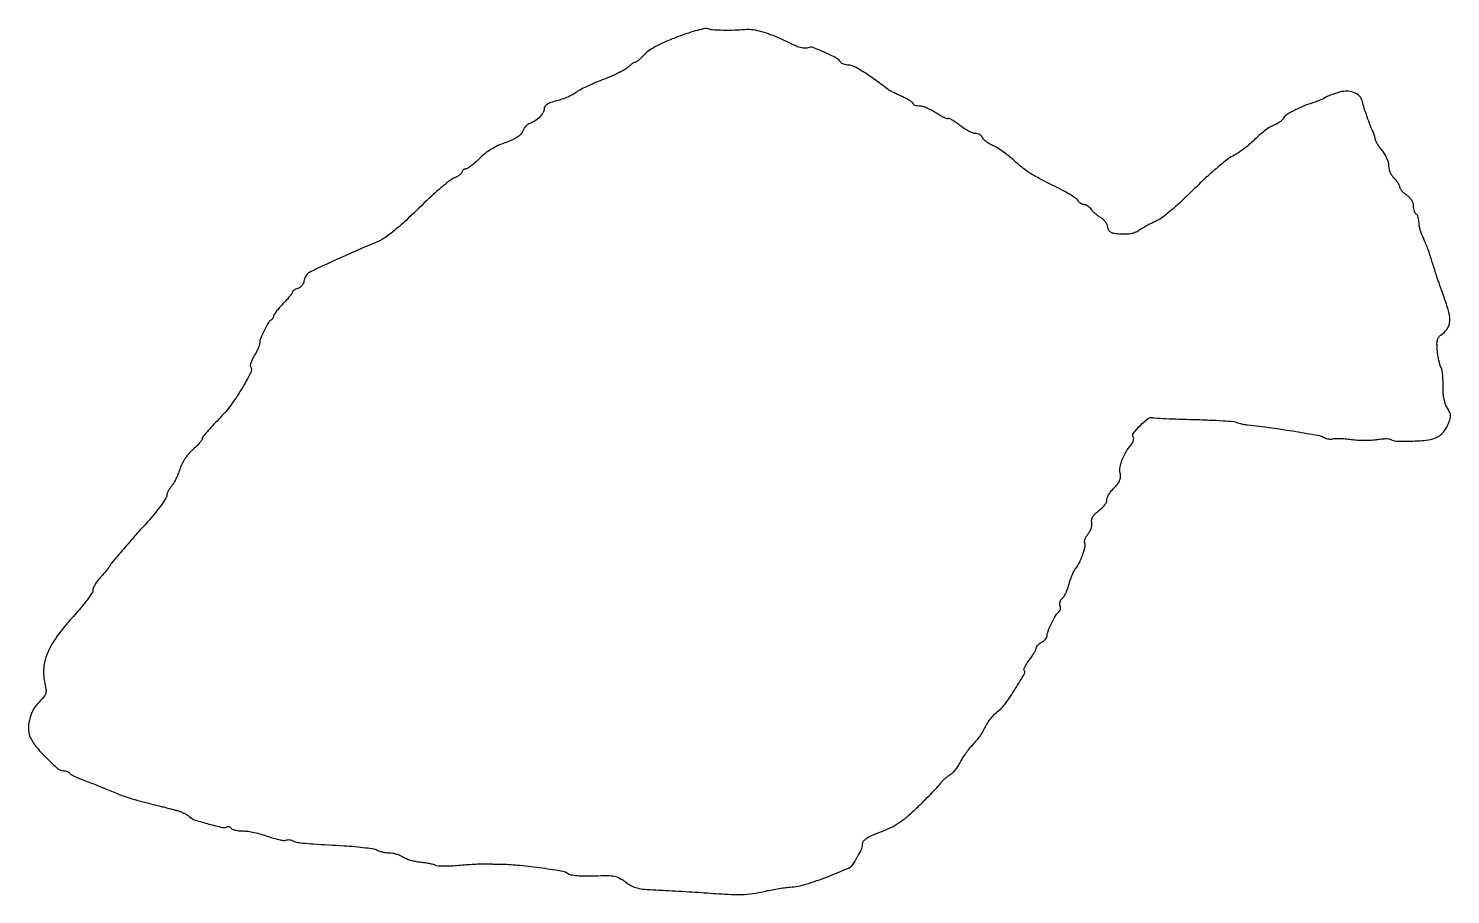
# Model space of a CAD drawing. Extents: x 0 to 521, y 1 to 317.
import ezdxf

# ---------------------------------------------------------------- set-up
doc = ezdxf.new("R2010")
doc.units = 0

msp = doc.modelspace()

# ---------------------------------------------------------------- linework, layer by layer
msp.add_lwpolyline([(238, 314.398059, 0.012366), (233.750659, 312.694689, 0.020078), (230.242128, 311.016615, 0.023592), (227.518623, 309.408222, 0.059826), (225.764096, 307.930005, -0.011856), (224.66513, 306.807639, -0.01652), (223.626344, 305.860689, -0.012938), (222.73171, 305.136832, -0.165074), (222.328548, 305, 0.130931), (221.941295, 304.896825, 0.0181), (221.227991, 304.452637, 0.019728), (220.406163, 303.850147, 0.015549), (219.564451, 303.136636, -0.056715), (218.32264, 302.248336, -0.012389), (215.990293, 301.02562, -0.012752), (213.20545, 299.739748, -0.011924), (210.296122, 298.566836, 0.010663), (207.363366, 297.39307, 0.010936), (204.508234, 296.104678, 0.010737), (202.082399, 294.880842, 0.04448), (200.708759, 293.98555, -0.045916), (199.470381, 293.183466, -0.018652), (197.655774, 292.316556, -0.018269), (195.622537, 291.523616, -0.022163), (193.662638, 290.936636, 0.020122), (191.507075, 290.300629, 0.057393), (190.095263, 289.63285, 0.092836), (189.285051, 288.890655, 0.162417), (189, 288.036273, -0.132277), (188.609016, 286.584237, -0.062714), (187.425136, 285.031179, -0.056661), (185.713419, 283.644112, -0.056759), (183.734992, 282.677625, 0.08019), (182.99589, 282.272837, 0.043439), (182.234024, 281.566044, 0.041853), (181.565567, 280.691096, 0.0514), (181.103835, 279.773107, -0.101487), (180.381475, 278.635141, -0.056877), (179.111898, 277.588846, -0.042387), (177.249014, 276.592984, -0.019639), (174.685222, 275.607623, 0.028881), (172.099107, 274.558456, 0.027347), (169.601891, 273.20125, 0.027856), (167.316197, 271.609826, 0.033361), (165.363431, 269.860141, -0.015907), (163.825162, 268.381936, -0.020652), (162.320335, 267.133916, -0.01882), (161.009425, 266.210957, -0.144955), (160.297052, 266, 0.077225), (159.80154, 265.923009, 0.089938), (159.381009, 265.699952, 0.100773), (159.099879, 265.368108, 0.126159), (159, 264.978561, -0.184524), (158.820376, 264.508411, -0.042592), (158.192187, 263.916379, -0.038459), (157.302844, 263.316056, -0.029425), (156.25, 262.796983, 0.062411), (154.75342, 261.932377, 0.01005), (152.104688, 259.839774, 0.01097), (149.073077, 257.230452, 0.009438), (146, 254.359022, -0.005059), (138.497088, 247.224332, -0.018611), (133.544272, 242.942092, -0.02946), (129.764797, 240.262149, -0.054646), (126.380768, 238.632877, 0.018606), (122.704447, 237.178434, 0.002425), (115.006736, 233.752046, 0.002767), (107.339706, 230.243486, 0.013006), (103, 228.089526, 0.08859), (102.40094, 227.62128, 0.047574), (101.8423, 226.863972, 0.045369), (101.404338, 225.956875, 0.053132), (101.165277, 225.032097, -0.072472), (100.894386, 224.129252, -0.06182), (100.366267, 223.28627, -0.064112), (99.67263, 222.627536, -0.09422), (98.915277, 222.267594, 0.03353), (98.182009, 222.022305, 0.045364), (97.562613, 221.699436, 0.053272), (97.130791, 221.351932, 0.199259), (97, 221.03677, -0.161887), (96.853991, 220.597627, -0.009346), (95.971875, 219.462603, -0.013437), (94.840875, 218.136697, -0.009419), (93.5, 216.702967, 0.012429), (92.159439, 215.252167, 0.016876), (91.028125, 213.873927, 0.013822), (90.171464, 212.688885, 0.150696), (90, 212.132899, -0.070561), (89.944077, 211.738599, -0.060485), (89.779687, 211.352581, -0.06294), (89.536859, 211.032582, -0.094712), (89.25, 210.833333, 0.158159), (88.29006, 209.9709, 0.014067), (86.720492, 207.077234, 0.016788), (85.338452, 204.105407, 0.10077), (85, 202.44313, -0.081576), (84.878451, 201.703087, -0.018792), (84.427724, 200.517026, -0.018929), (83.797565, 199.173605, -0.017484), (83.051825, 197.844823, 0.021461), (82.342906, 196.557777, 0.029358), (81.825511, 195.340308, 0.029415), (81.528826, 194.325161, 0.197276), (81.612871, 193.81737, -0.26316), (81.70088, 191.557389, -0.016609), (78.337688, 185.529881, -0.024253), (74.166825, 179.309418, -0.037891), (69.942256, 174.442859, 0.00877), (67.665557, 172.109478, 0.012712), (65.745538, 169.964621, 0.008335), (64.234029, 168.125943, 0.169439), (64, 167.45517, -0.157197), (63.809689, 166.864803, -0.021902), (63.004054, 165.842633, -0.023289), (61.907876, 164.684328, -0.017845), (60.609545, 163.520807, 0.040911), (59.180094, 162.115775, 0.029115), (57.812996, 160.332385, 0.029216), (56.669116, 158.41277, 0.042737), (55.915153, 156.596941, -0.019669), (55.283814, 154.853684, -0.015127), (54.46385, 153.002924, -0.015371), (53.590414, 151.317172, -0.034827), (52.805608, 150.115141, 0.016731), (52.114342, 149.135676, 0.019815), (51.530397, 148.164805, 0.019041), (51.10647, 147.317261, 0.106833), (51, 146.824649, -0.144667), (50.652402, 145.648414, -0.011299), (48.791202, 142.911943, -0.015656), (46.488911, 139.890851, -0.015612), (44, 137.016845, 0.004987), (39.688618, 132.247066, 0.003927), (35.111918, 126.99864, 0.001308), (30.761102, 121.902506, 0.085753), (30.175242, 120.909361, -0.072773), (29.900821, 120.415483, -0.00779), (29.086592, 119.383591, -0.009459), (28.069182, 118.181874, -0.007477), (26.925242, 116.919972, 0.022173), (25.805486, 115.609339, 0.025403), (24.85929, 114.260968, 0.025738), (24.183239, 113.051291, 0.115044), (24, 112.265446, -0.13963), (23.631836, 110.972795, -0.022488), (22.137769, 108.78846, -0.015654), (19.582617, 105.603896, -0.003779), (15.150741, 100.5, 0.028586), (10.267019, 94.277624, 0.05588), (7.267343, 88.742672, 0.070041), (5.982321, 83.606217, 0.082751), (6.281472, 78.612465, -0.018469), (6.806755, 75.851775, -0.103243), (6.724937, 74.356604, -0.109629), (6.052828, 73.061849, -0.022054), (4.288922, 71.135076, 0.074573), (2.080618, 68.147488, 0.066034), (0.732078, 64.518398, 0.069611), (0.421199, 60.865698, 0.106612), (1.254939, 57.811823, 0.055858), (3.467953, 54.510465, 0.021208), (7.231692, 50.425941, 0.015378), (11.176893, 46.727808, 0.182572), (13.103666, 46, -0.043732), (13.822965, 45.936966, -0.04482), (14.514209, 45.749822, -0.048935), (15.080128, 45.475215, -0.11745), (15.408328, 45.148329, 0.128039), (15.849529, 44.726859, 0.012096), (17.184975, 44.025413, 0.014856), (18.847199, 43.263598, 0.011162), (20.717345, 42.521598, -0.002696), (22.804227, 41.734234, -0.001946), (25.12322, 40.834614, -0.001965), (27.320922, 39.962205, -0.00427), (29, 39.27131, 0.006679), (33.74065, 37.347318, 0.016543), (37.275693, 36.100428, 0.012358), (41.433318, 34.89902, 0.002399), (49, 32.952499, -0.000516), (50.522839, 32.56686, -0.000382), (52.20625, 32.13734, -0.000386), (53.795608, 31.729218, -0.000868), (55, 31.416726, -0.032606), (56.082421, 31.057076, -0.021816), (57.269333, 30.513305, -0.022002), (58.378033, 29.882584, -0.039786), (59.214752, 29.258631, 0.100461), (61.427988, 27.991323, 0.01499), (66.371681, 26.517111, 0.011139), (71.461352, 25.284791, 0.194614), (73.10635, 25.565728, -0.133519), (73.442846, 25.665449, -0.100497), (73.824398, 25.596932, -0.087463), (74.193139, 25.369592, -0.072691), (74.489919, 25.016312, 0.164438), (74.965429, 24.622846, 0.033744), (76.021898, 24.298542, 0.032179), (77.358566, 24.07454, 0.025431), (78.823134, 24, -0.0374), (80.615118, 23.865771, -0.015628), (82.999399, 23.429969, -0.01536), (85.533177, 22.802502, -0.019241), (87.837302, 22.059468, 0.015814), (89.971109, 21.355185, 0.019801), (91.991891, 20.844404, 0.018365), (93.689715, 20.550768, 0.125893), (94.525298, 20.648081, -0.066917), (95.143588, 20.794659, -0.046878), (95.860349, 20.798566, -0.047045), (96.561761, 20.669293, -0.069435), (97.133788, 20.417315, 0.089245), (98.443817, 19.90081, 0.025055), (100.627679, 19.576468, 0.009139), (104.671226, 19.256108, 0.000666), (115.8236, 18.592284, -0.007895), (119.913078, 18.289473, -0.010146), (123.661211, 17.875528, -0.008206), (126.769058, 17.416315, -0.082257), (128.007859, 16.995794, 0.0448), (128.906976, 16.613683, 0.023185), (130.08597, 16.292515, 0.022853), (131.337518, 16.072655, 0.03206), (132.469442, 16, -0.046647), (133.632285, 15.891277, -0.027917), (134.980944, 15.557986, -0.027787), (136.298004, 15.071761, -0.042733), (137.366874, 14.49527, 0.050179), (138.523791, 13.89331, 0.022706), (140.139786, 13.332396, 0.02221), (141.913183, 12.890374, 0.028273), (143.581691, 12.649574, -0.013725), (145.211748, 12.46253, -0.012763), (146.869301, 12.182742, -0.012862), (148.329656, 11.858528, -0.04143), (149.271249, 11.539161, 0.085626), (150.345476, 11.277442, 0.013915), (152.498764, 11.190584, 0.014991), (155.065216, 11.235485, 0.012697), (157.771249, 11.433016, -0.005255), (160.567411, 11.679007, -0.005055), (163.404679, 11.869757, -0.005008), (165.908705, 11.987543, -0.018242), (167.5, 11.98835, 0.001684), (168.830779, 11.944944, 0.001128), (170.353125, 11.90386, 0.001136), (171.828132, 11.870737, 0.002241), (173, 11.852338, -0.020792), (179.262328, 11.52141, -0.009762), (187.320848, 10.599585, -0.005684), (195.171058, 9.454954, -0.104442), (197.511776, 8.562427, 0.09024), (198.856694, 8.005779, 0.028737), (201.006628, 7.669907, 0.023099), (203.853173, 7.523682, 0.011385), (207.476969, 7.587591, -0.008925), (212.210754, 7.694375, -0.050636), (214.717272, 7.451789, -0.07695), (216.63216, 6.750052, -0.036701), (218.834135, 5.31294, 0.040323), (220.953455, 3.951525, 0.058781), (223.018787, 3.143387, 0.04264), (225.666225, 2.688068, 0.011883), (229.868942, 2.43001, -0.003437), (233.501159, 2.268504, -0.001614), (238.195877, 2.012206, -0.001599), (243.113996, 1.712001, -0.002248), (247.5, 1.410388, 0.004253), (256.255377, 0.84357, 0.019649), (261.330339, 0.758047, 0.030448), (265.258895, 1.086133, 0.023182), (269.5, 1.904213, -0.011308), (271.741786, 2.392107, -0.007337), (274.353125, 2.859219, -0.007378), (276.917652, 3.240458, -0.013877), (279, 3.460062, 0.054071), (284.710392, 4.530817, 0.018731), (292.651327, 7.258346, 0.013175), (300.276747, 10.434405, 0.170151), (302.481777, 12.522128, -0.007456), (302.944687, 13.388834, -0.005101), (303.494958, 14.359625, -0.005142), (304.044541, 15.284516, -0.01036), (304.500278, 16, 0.046466), (304.883417, 16.709727, 0.028318), (305.206332, 17.606798, 0.028235), (305.427395, 18.540621, 0.044027), (305.5, 19.363568, -0.176267), (305.870736, 20.382526, -0.074362), (306.977544, 21.362012, -0.043067), (308.950355, 22.414067, -0.012282), (312.177349, 23.700237, 0.025072), (315.816309, 25.259565, 0.034381), (318.900011, 27.040386, 0.030044), (322.002944, 29.411578, 0.013909), (325.751031, 32.836669, 0.004155), (328.497126, 35.534468, 0.004925), (331.045017, 38.130146, 0.00431), (333.152918, 40.358455, 0.031132), (334.088899, 41.5, -0.032561), (334.785216, 42.344319, -0.021172), (335.690013, 43.228248, -0.021298), (336.650621, 44.019147, -0.037486), (337.515217, 44.574888, 0.069337), (338.397347, 45.224565, 0.027146), (339.422689, 46.340155, 0.026238), (340.416608, 47.684819, 0.029585), (341.221596, 49.074888, -0.023954), (342.084536, 50.604466, -0.013445), (343.26929, 52.379898, -0.013393), (344.565154, 54.112706, -0.021241), (345.774909, 55.516253, 0.010349), (346.912958, 56.779882, 0.010531), (347.990983, 58.082332, 0.010356), (348.879836, 59.252466, 0.042147), (349.342535, 60.016253, -0.015529), (350.802129, 62.742971, -0.029465), (352.16948, 64.823397, -0.034148), (353.618992, 66.514461, -0.031854), (355.317466, 68.035079, 0.071291), (357.81962, 70.657472, 0.015138), (361.337083, 75.918573, 0.007812), (364.712449, 81.506005, 0.340627), (364.546573, 82.78676, -0.298219), (364.466986, 83.168097, -0.025265), (364.900284, 84.126992, -0.026996), (365.587331, 85.302534, -0.01718), (366.504785, 86.59516, 0.013997), (367.460223, 87.923314, 0.017531), (368.26703, 89.208598, 0.01586), (368.863056, 90.315929, 0.116032), (369, 90.898094, -0.143676), (369.138084, 91.368713, -0.047476), (369.5875, 91.941039, -0.042687), (370.234655, 92.514289, -0.037066), (371, 93, 0.046778), (371.76509, 93.506621, 0.04851), (372.4125, 94.141106, 0.053449), (372.856645, 94.801956, 0.121834), (373, 95.381546, -0.097525), (373.336904, 97.092383, -0.017177), (374.688682, 100.093386, -0.016219), (376.236441, 102.99508, -0.115651), (377.317382, 104.149075, 0.124542), (377.645517, 104.51193, 0.077933), (377.833088, 105.056279, 0.069946), (377.856429, 105.693388, 0.065936), (377.705158, 106.325962, -0.097588), (377.588347, 106.998996, -0.069982), (377.712157, 107.754425, -0.067433), (378.04828, 108.474275, -0.076791), (378.552264, 109.043375, 0.084793), (379.177517, 109.772447, 0.023874), (379.887775, 111.09775, 0.02334), (380.559265, 112.69684, 0.022692), (381.08585, 114.366488, -0.016939), (381.598315, 116.058991, -0.016546), (382.227789, 117.726406, -0.016688), (382.876934, 119.151464, -0.057785), (383.428333, 120, 0.057275), (384.764259, 122.051265, 0.0291), (385.978164, 124.885537, 0.026035), (386.81988, 127.661377, 0.145018), (386.749601, 129.199184, -0.12775), (386.697255, 129.855617, -0.044047), (386.946343, 130.782315, -0.040326), (387.414741, 131.800329, -0.036953), (388.0526, 132.761888, 0.048318), (388.68708, 133.767141, 0.043021), (389.146079, 134.914759, 0.045479), (389.375701, 136.027025, 0.092379), (389.312097, 136.914542, -0.116205), (389.288043, 137.899965, -0.088197), (389.69321, 138.905874, -0.064447), (390.562107, 139.963899, -0.029479), (391.936373, 141.11108, 0.033222), (393.111544, 142.107073, 0.040229), (394.065155, 143.192369, 0.044618), (394.690345, 144.209084, 0.157207), (394.803807, 144.958426, -0.138458), (394.892735, 145.738018, -0.03653), (395.457325, 146.872514, -0.034192), (396.31715, 148.120846, -0.029331), (397.381422, 149.309709, 0.028939), (398.722528, 150.805457, 0.068365), (399.486311, 152.089636, 0.083787), (399.78775, 153.360662, 0.063726), (399.699477, 154.791752, -0.093549), (399.694232, 157.044377, -0.046207), (400.478509, 159.807371, -0.043072), (401.871693, 162.654927, -0.044566), (403.71855, 165.186987, 0.054385), (404.230327, 165.918308, 0.060204), (404.551592, 166.718779, 0.068566), (404.644948, 167.464844, 0.136117), (404.479827, 168.03264, -0.317122), (404.563962, 169.419156, -0.026508), (407.092079, 172.256716, -0.027248), (409.930802, 174.825489, -0.253694), (411.5, 175.117736, 0.065837), (412.259984, 174.978429, 0.001176), (416.405894, 174.781538, 0.002919), (421.245465, 174.591415, 0.001941), (426.796661, 174.427352, -0.003854), (432.347647, 174.242039, -0.005788), (437.186803, 173.987001, -0.00258), (441.298033, 173.701266, -0.120332), (442.091198, 173.443637, 0.066943), (442.675431, 173.182813, 0.014832), (443.737553, 172.904196, 0.015159), (444.994173, 172.65396, 0.014093), (446.294537, 172.473279, -0.00691), (454.978874, 171.393535, -0.00629), (463.907279, 170.043266, -0.003432), (471.990613, 168.659543, -0.078912), (474.199099, 167.893446, 0.042853), (475.045223, 167.529967, 0.038993), (475.968, 167.30205, 0.041235), (476.828456, 167.231529, 0.091695), (477.472505, 167.351076, -0.087061), (478.281495, 167.508946, -0.012472), (479.975306, 167.498942, -0.013854), (481.997348, 167.380405, -0.01143), (484.144364, 167.145187, 0.018526), (486.487346, 166.922092, 0.013516), (489.101782, 166.841399, 0.013691), (491.587534, 166.899961, 0.029079), (493.5, 167.1094, -0.015569), (495.097438, 167.328138, -0.01952), (496.589117, 167.426604, -0.018031), (497.824906, 167.415259, -0.12526), (498.399121, 167.241113, 0.127733), (500.685538, 166.55983, 0.014499), (506.127052, 166.524416, 0.017417), (511.588106, 166.83778, 0.072475), (514.785989, 167.609674, 0.049711), (516.321292, 168.410692, 0.053842), (517.623826, 169.480914, 0.05231), (518.697415, 170.833547, 0.042672), (519.55316, 172.472988, 0.019034), (520.336702, 174.569152, 0.087031), (520.525162, 175.85053, 0.104651), (520.248543, 177.000096, 0.033852), (519.385862, 178.533853, -0.062661), (518.680878, 179.975271, -0.034554), (518.17458, 181.873565, -0.029794), (517.871712, 184.154772, -0.020355), (517.788771, 186.768711, 0.012889), (517.750756, 189.032335, 0.016681), (517.593211, 191.103286, 0.014459), (517.357081, 192.801, 0.125166), (517.050873, 193.493835, -0.096968), (516.714577, 194.152846, -0.014343), (516.343327, 195.607738, -0.015713), (516.004054, 197.374373, -0.012937), (515.750565, 199.277188, -0.016636), (515.568708, 201.753889, -0.059848), (515.69434, 203.330311, -0.094805), (516.141359, 204.423634, -0.094283), (516.961073, 205.277188, 0.071603), (519.158064, 207.367709, 0.123566), (520.184265, 209.657177, 0.096174), (520.136906, 212.56844, 0.031989), (518.985802, 216.695873, -0.000058), (518.133391, 219.138025, -0.000052), (517.248057, 221.676288, -0.000052), (516.452462, 223.958787, -0.00016), (515.915984, 225.5, -0.00417), (515.410033, 226.995092, -0.001587), (514.728696, 229.0875, -0.001572), (514.002692, 231.365869, -0.001924), (513.339052, 233.5, 0.009292), (512.649021, 235.608895, 0.007877), (511.843815, 237.810948, 0.007961), (511.046527, 239.794219, 0.022001), (510.402653, 241.154292, -0.032833), (509.865364, 242.355809, -0.022742), (509.412029, 243.774039, -0.023011), (509.100169, 245.182569, -0.042996), (509, 246.345275, 0.036258), (508.926204, 247.361593, 0.040522), (508.70625, 248.318361, 0.044457), (508.384706, 249.087832, 0.133928), (508, 249.5, -0.126539), (507.615725, 249.899895, -0.046607), (507.29375, 250.619741, -0.042479), (507.073898, 251.508357, -0.039429), (507, 252.444007, 0.082885), (506.824663, 253.494452, 0.058036), (506.305233, 254.578805, 0.054342), (505.505349, 255.585858, 0.052782), (504.5, 256.408043, -0.03401), (503.543268, 257.132391, -0.038375), (502.734375, 257.953251, -0.041791), (502.169748, 258.74782, -0.134369), (502, 259.368065, 0.106529), (501.863758, 260.000267, 0.035963), (501.4125, 260.833379, 0.03386), (500.765364, 261.709847, 0.032896), (500, 262.5, -0.063995), (499.234169, 263.395658, -0.04196), (498.5875, 264.591479, -0.041807), (498.146665, 265.88568, -0.06126), (498, 267.078262, 0.069392), (497.822408, 268.35174, 0.033433), (497.265625, 269.90612, 0.032352), (496.456912, 271.476783, 0.039856), (495.5, 272.817631, -0.017043), (494.542843, 274.0372, -0.020684), (493.734375, 275.244726, -0.019751), (493.145513, 276.299652, -0.117948), (493, 276.907925, 0.053615), (492.940934, 277.45718, 0.020047), (492.745625, 278.208446, 0.019591), (492.465537, 279.016643, 0.02246), (492.134044, 279.763569, -0.023029), (491.196839, 281.881791, -0.007938), (490.033691, 285.023015, -0.008056), (488.959875, 288.234919, -0.01986), (488.304581, 290.632354, 0.138002), (487.184597, 292.67581, 0.113651), (485.082378, 294.019782, 0.094882), (482.260558, 294.45578, 0.068973), (479.124003, 293.905646, 0.009626), (477.663238, 293.404304, 0.01063), (476.270801, 292.862437, 0.010079), (475.10361, 292.351617, 0.052315), (474.5, 291.992066, -0.045996), (473.94999, 291.654976, -0.01393), (473.059375, 291.246466, -0.013826), (472.030468, 290.842004, -0.014637), (471, 290.503236, 0.024699), (467.273034, 289.194352, 0.021677), (463.523314, 287.472507, 0.017195), (460.351978, 285.706051, 0.166975), (459.378489, 284.543943, -0.113495), (458.967254, 283.93297, -0.03215), (458.076106, 283.200365, -0.030621), (456.932967, 282.479584, -0.028132), (455.678145, 281.881012, 0.044338), (454.212956, 281.122939, 0.019214), (452.405455, 279.874374, 0.018835), (450.572895, 278.390653, 0.02375), (449, 276.878385, -0.025952), (447.328515, 275.285429, -0.01532), (445.18192, 273.553763, -0.015306), (442.926275, 271.951709, -0.025248), (440.917174, 270.757008, 0.045084), (438.5313, 269.207143, 0.010047), (434.767383, 266.124018, 0.010353), (430.550151, 262.371951, 0.009832), (426.417174, 258.384618, -0.009645), (422.363648, 254.471014, -0.011467), (418.385045, 250.941788, -0.01033), (414.915498, 248.124474, -0.069634), (413, 247.021827, 0.01668), (411.471438, 246.34538, 0.011178), (409.768971, 245.47556, 0.011264), (408.15587, 244.557896, 0.021717), (406.915645, 243.739696, -0.051105), (405.477729, 242.90782, -0.050976), (403.899769, 242.384032, -0.045046), (402.081546, 242.148907, -0.027487), (399.915645, 242.184408, -0.017622), (397.527661, 242.439912, -0.088993), (396.259674, 242.859193, -0.150267), (395.555474, 243.577293, -0.084263), (395.180162, 244.752193, 0.074563), (394.897618, 245.699291, 0.048546), (394.313853, 246.682527, 0.047876), (393.538031, 247.552098, 0.064818), (392.680162, 248.160892, -0.033659), (391.749981, 248.73763, -0.021957), (390.756578, 249.518557, -0.022092), (389.850919, 250.36957, -0.038803), (389.193296, 251.158699, 0.045444), (388.590238, 251.863149, 0.043402), (387.861065, 252.459118, 0.04657), (387.120857, 252.868693, 0.103446), (386.492986, 253, -0.085845), (385.900692, 253.102446, -0.055543), (385.273843, 253.407969, -0.05398), (384.709013, 253.857614, -0.067141), (384.29969, 254.388831, 0.098767), (383.700642, 255.072763, 0.016254), (382.266159, 256.101329, 0.017324), (380.47293, 257.212929, 0.01453), (378.5, 258.268341, -0.003486), (371.041083, 262.04903, -0.018468), (367.051754, 264.296402, -0.029255), (364.124758, 266.335422, -0.019271), (361, 268.996822, 0.01689), (359.037751, 270.684278, 0.014445), (356.863058, 272.329214, 0.014684), (354.798397, 273.709615, 0.039668), (353.235942, 274.524376, -0.03041), (351.943075, 275.168435, -0.031699), (350.756528, 275.956646, -0.033438), (349.827011, 276.766294, -0.105628), (349.378953, 277.454847, 0.100307), (349.003279, 278.045682, 0.066834), (348.372958, 278.546111, 0.063574), (347.595469, 278.88457, 0.07102), (346.786916, 279, -0.094115), (345.771154, 279.192906, -0.025417), (344.272306, 279.873386, -0.024795), (342.617764, 280.835222, -0.023428), (341.033801, 281.97323, 0.014391), (339.557118, 283.07515, 0.022993), (338.229002, 283.919543, 0.019148), (337.139249, 284.489719, 0.317341), (336.757138, 284.423804, -0.295172), (336.371048, 284.340965, -0.019908), (335.284456, 284.803573, -0.023488), (333.955328, 285.511282, -0.014998), (332.477695, 286.450575, 0.025908), (330.866064, 287.426356, 0.024442), (329.13108, 288.251106, 0.025228), (327.523425, 288.827812, 0.073628), (326.360453, 289, -0.034152), (325.456328, 289.061827, -0.052144), (324.693383, 289.249137, -0.067829), (324.168363, 289.522729, -0.243381), (324, 289.848126, 0.234134), (323.78857, 290.274891, 0.019673), (322.751562, 291.00198, 0.022911), (321.37832, 291.799841, 0.015575), (319.75, 292.585154, -0.006237), (318.049515, 293.366475, -0.007273), (316.454688, 294.15211, -0.006529), (315.12627, 294.852715, -0.043033), (314.5, 295.266972, 0.01135), (309.852556, 298.783196, 0.017791), (305.687324, 301.568614, 0.01726), (302.23904, 303.539921, 0.121801), (300.378411, 304, -0.04127), (299.467006, 304.075356, -0.043524), (298.59702, 304.299336, -0.047682), (297.889129, 304.627649, -0.122524), (297.488248, 305.019016, 0.13117), (295.835691, 306.578313, 0.019265), (291.668413, 308.627402, 0.017124), (287.353812, 310.371864, 0.181036), (285.486702, 310.356524, -0.077005), (284.708487, 310.188454, -0.038634), (283.70031, 310.206841, -0.037193), (282.637331, 310.38911, -0.045121), (281.682539, 310.720799, -0.001589), (280.519783, 311.250843, -0.000424), (278.672371, 312.101988, -0.00043), (276.574342, 313.072947, -0.000444), (274.5, 314.03735, 0.022853), (271.105462, 315.434207, 0.02809), (267.821216, 316.408974, 0.031048), (264.810388, 316.926664, 0.052316), (262.25, 316.936044, -0.019006), (258.646617, 316.709215, -0.012085), (254.442652, 316.706309, -0.008645), (250.52939, 316.865925, -0.093394), (249, 317.247175, 0.16084), (247.978378, 317.361666, 0.011524), (245.162977, 316.701288, 0.015175), (241.767372, 315.710927, 0.010595)], format="xyb", close=True)

doc.saveas('drawing.dxf')
